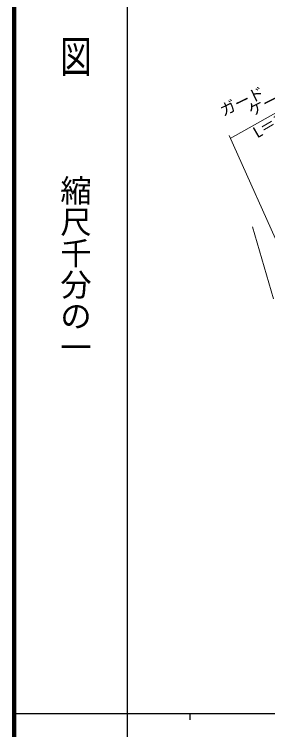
# Model space of a CAD drawing. Units: millimetres, scale not verified. Extents: x 40000 to 680000, y 20000 to 380000.
# Drawn here: x 40000 to 80451, y 202409 to 316638 of the extents above; entities that cross this region are included whole.
import ezdxf
from ezdxf.enums import TextEntityAlignment as Align

# ---------------------------------------------------------------- set-up
doc = ezdxf.new("R2010")
doc.units = ezdxf.units.MM
doc.header["$LTSCALE"] = 1000
doc.linetypes.add('CHAIN', pattern=[18.5, 12, -1.5, 3.5, -1.5])
for name, color, linetype, lineweight in [('M-BGD-EXST', 7, 'Continuous', 25), ('M-BMK', 2, 'CHAIN', 13), ('M-STR-HTXT', 7, 'Continuous', 13), ('M-TTL', 2, 'Continuous', 140)]:
    doc.layers.add(name, color=color, linetype=linetype, lineweight=lineweight)
doc.styles.add('@ＭＳ ゴシック', font='')
doc.styles.add('ＭＳ ゴシック', font='')
doc.styles.get('@ＭＳ ゴシック').set_extended_font_data('@MS Gothic')
doc.styles.get('ＭＳ ゴシック').set_extended_font_data('MS Gothic')

msp = doc.modelspace()

# ---------------------------------------------------------------- linework, layer by layer
at = {"layer": 'M-BGD-EXST'}
for p, q in [((58000, 370000), (58000, 20000)), ((40000, 205000), (579000, 205000)), ((68000, 205000), (68000, 204000))]:
    msp.add_line(p, q, dxfattribs=at)
at = {"layer": 'M-BMK'}
msp.add_line((78001, 282700), (93325, 230177), dxfattribs=at)
at = {"layer": 'M-STR-HTXT'}
for p, q in [((74485, 296798), (87985, 304408)), ((74275, 297267), (92902, 255741))]:
    msp.add_line(p, q, dxfattribs=at)
at = {"layer": 'M-TTL'}
msp.add_line((40000, 380000), (40000, 20000), dxfattribs=at)

# ---------------------------------------------------------------- texts
at = {"layer": 'M-BGD-EXST', "style": '@ＭＳ ゴシック', "width": 1.4}
msp.add_text('平  面  図', height=3666, rotation=270, dxfattribs=at).set_placement((49777, 306475), align=Align.MIDDLE_RIGHT)
at = {"layer": 'M-BGD-EXST', "style": '@ＭＳ ゴシック'}
msp.add_text('縮尺千分の一', height=3666, rotation=270, dxfattribs=at).set_placement((49777, 261030), align=Align.MIDDLE_RIGHT)
at = {"layer": 'M-STR-HTXT', "style": 'ＭＳ ゴシック'}
for s, rotation, p in [('ガード', 25.559, (76993, 301441)), ('ケーブル', 26.807, (82614, 302047)), ('L＝15.9', 30.288, (82828, 298518))]:
    msp.add_text(s, height=1833, rotation=rotation, dxfattribs=at).set_placement(p, align=Align.BOTTOM_CENTER)

doc.saveas('drawing.dxf')
